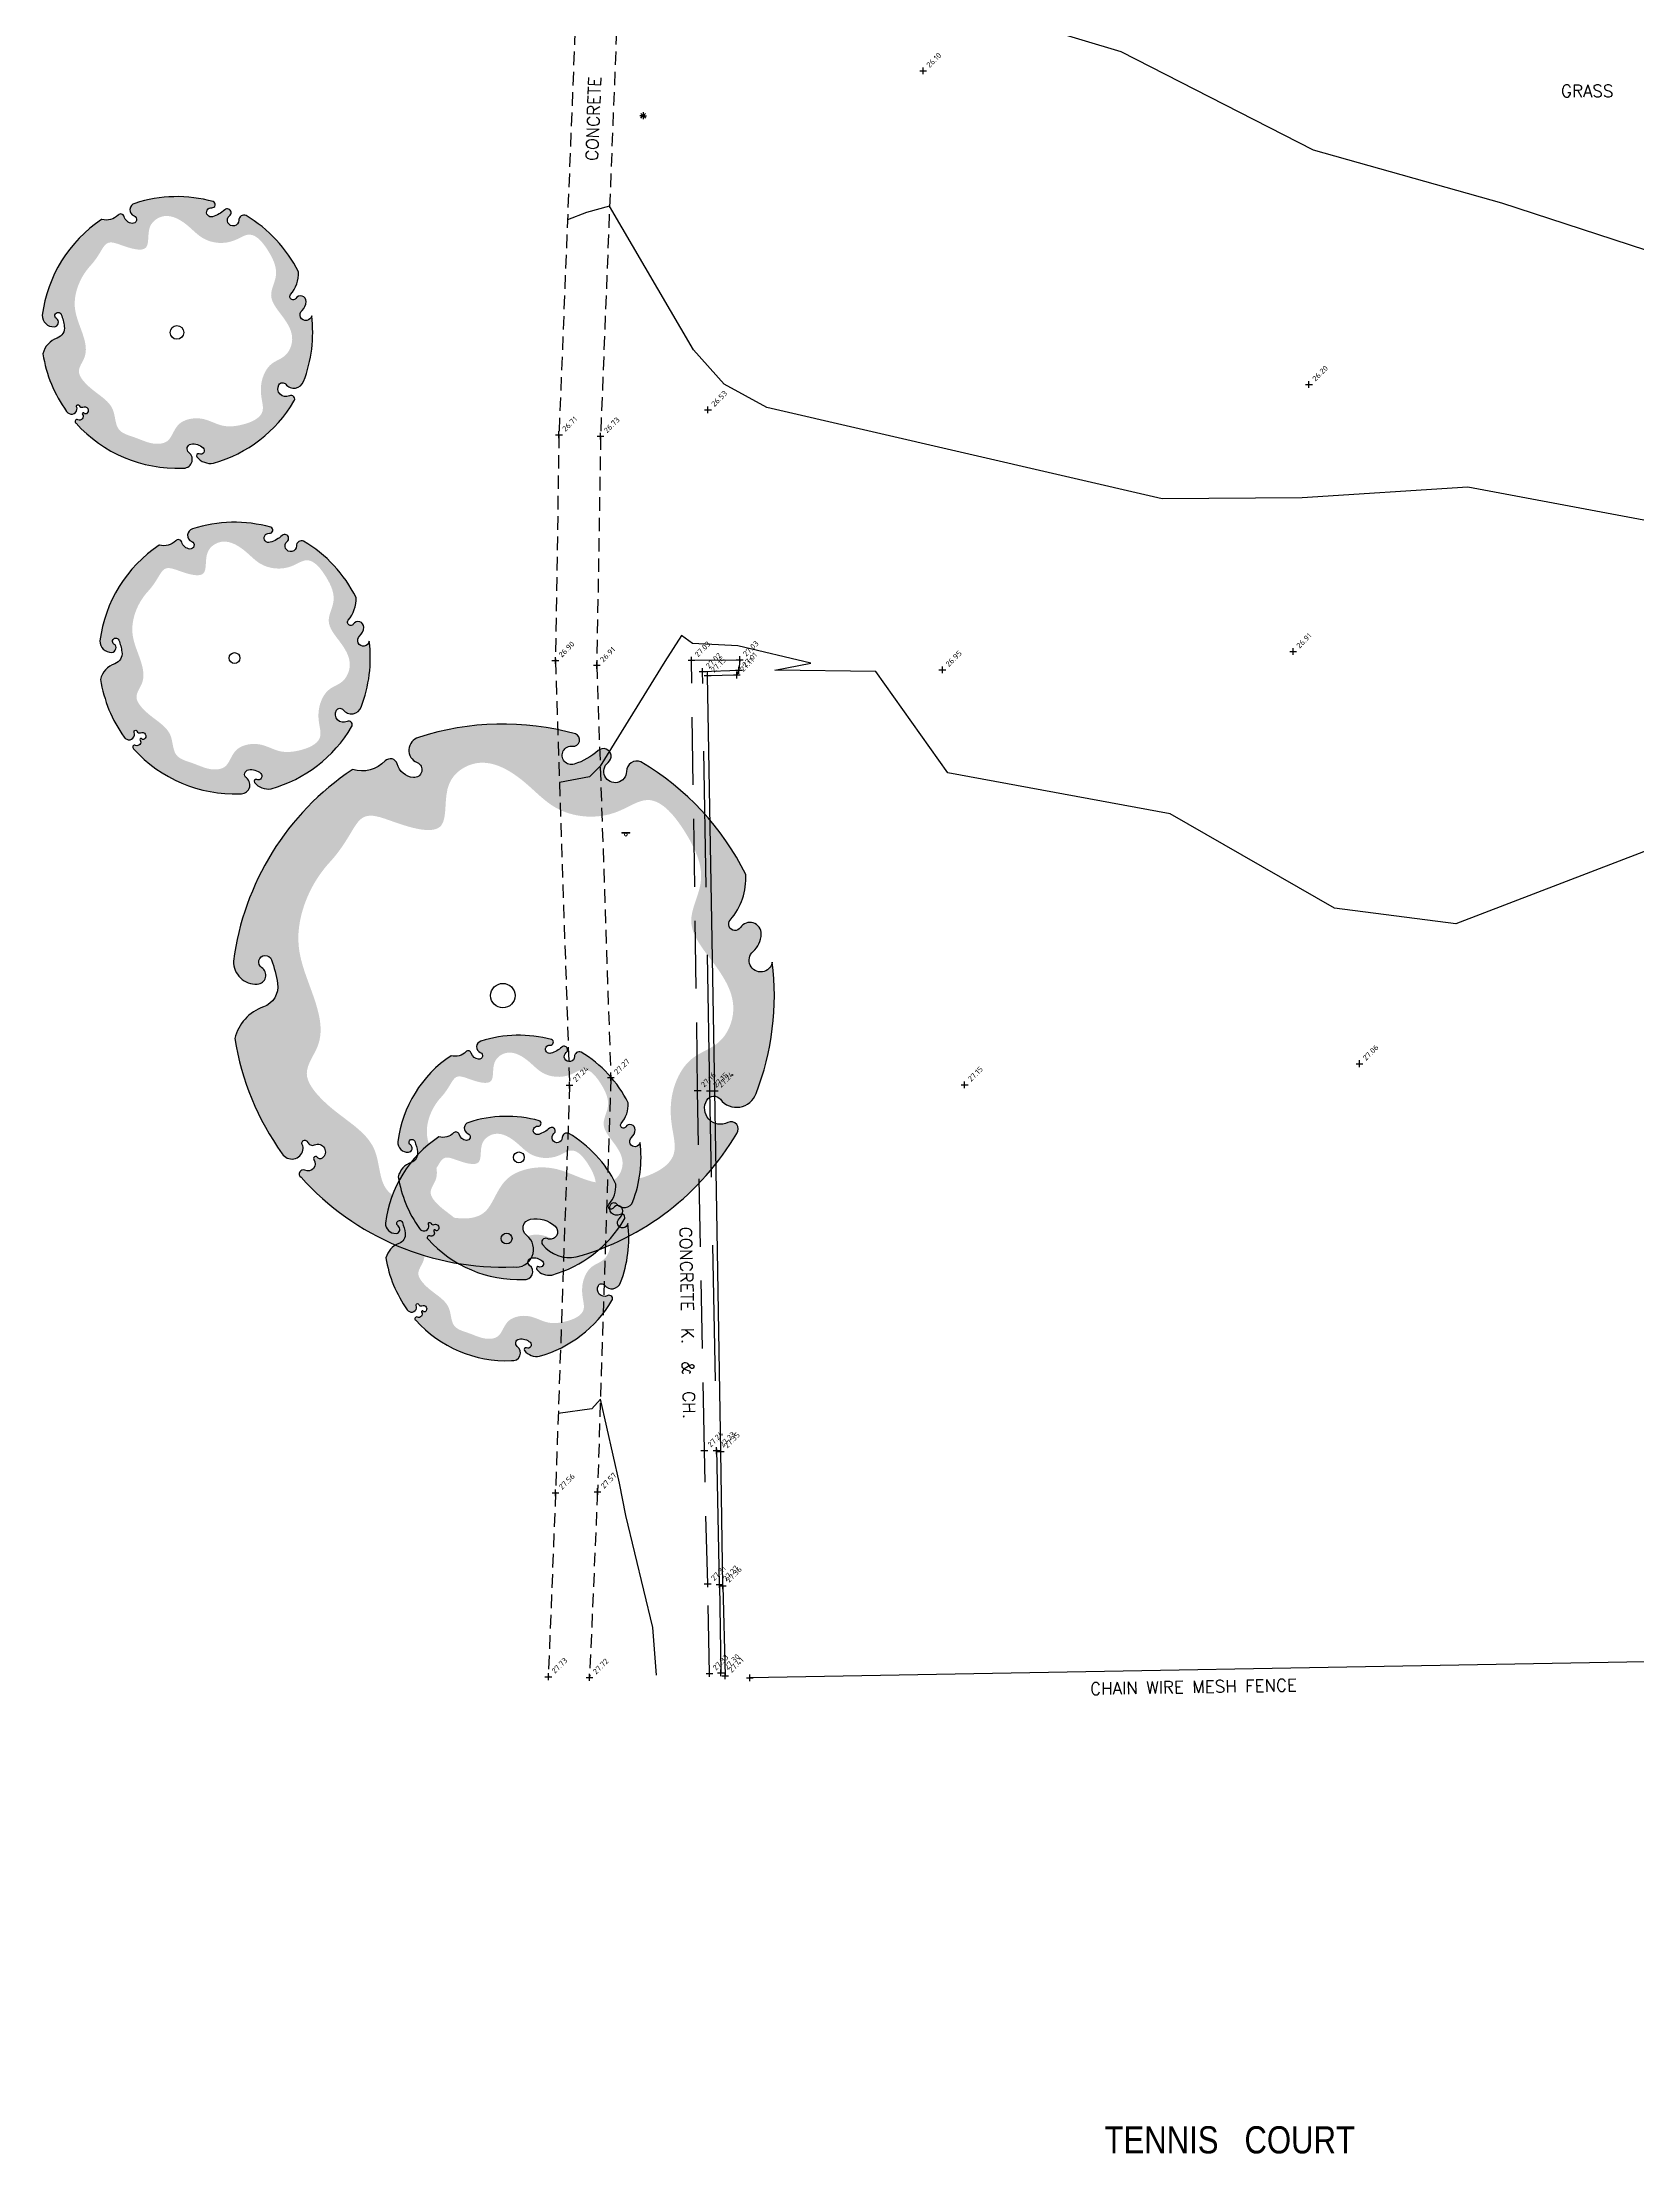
# Model space of a CAD drawing. Header units: metres. Extents: x 245957 to 247358, y 7418632 to 7419642.
# Drawn here: x 246234.2 to 246293, y 7418812.1 to 7418889.8 of the extents above; entities that cross this region are included whole.
import ezdxf
from ezdxf.enums import TextEntityAlignment as Align

# ---------------------------------------------------------------- set-up
doc = ezdxf.new("R2010")
doc.units = ezdxf.units.M
doc.linetypes.add('DASHED', pattern=[0.75, 0.5, -0.25])
doc.linetypes.add('HIDDEN', pattern=[0.375, 0.25, -0.125])
for name, color, linetype in [('-TEXT', 7, 'Continuous'), ('104_EXISTING_SURFACE-L', 35, 'Continuous'), ('104_EXISTING_SURFACE-S', 35, 'Continuous'), ('201_SINGLE_TREE-H', 63, 'Continuous'), ('201_SINGLE_TREE-S', 96, 'Continuous'), ('408_BACK_OF_KERB', 10, 'Continuous'), ('408_BACK_OF_KERB-L', 10, 'Continuous'), ('408_BACK_OF_KERB-S', 10, 'Continuous'), ('412_TRACK_VEHICULAR', 23, 'DASHED'), ('412_TRACK_VEHICULAR-L', 23, 'DASHED'), ('412_TRACK_VEHICULAR-S', 23, 'DASHED'), ('503_SIGN-S', 89, 'Continuous'), ('903_FENCE', 24, 'FENCELINE'), ('903_FENCE-S', 24, 'Continuous'), ('Surface_Contours_Major', 4, 'Continuous'), ('Surface_Contours_Minor', 253, 'Continuous')]:
    doc.layers.add(name, color=color, linetype=linetype)
for name, color, linetype, true_color in [('406_LIP_OF_KERB', 7, 'HIDDEN', 0xff4100), ('406_LIP_OF_KERB-L', 7, 'HIDDEN', 0xff4100), ('406_LIP_OF_KERB-S', 7, 'HIDDEN', 0xff4100), ('407_INVERT_OF_KERB', 7, 'DASHED', 0xff4100), ('407_INVERT_OF_KERB-L', 7, 'DASHED', 0xff4100), ('407_INVERT_OF_KERB-S', 7, 'DASHED', 0xff4100), ('419_EDGE_OF_CONCRETE', 7, 'Continuous', 0xff4100), ('711_LIGHT_POLE-S', 7, 'Continuous', 0xffa500)]:
    doc.layers.add(name, color=color, linetype=linetype, true_color=true_color)
doc.styles.add('BOLD', font='ARIALN.TTF')
doc.styles.add('ISO2.5', font='isocp.shx', dxfattribs={"height": 2.5})
doc.styles.get("Standard").update_dxf_attribs({"font": 'SIMPLEX.shx'})
doc.linetypes.add('FENCELINE', pattern='A,0.5,-0.2,["/",Standard,S=0.1,R=0,X=0,Y=-0.05],-0.25', length=0.95)

# ---------------------------------------------------------------- blocks, each defined once
blk = doc.blocks.new('CROSS')
at = {"color": 0, "linetype": 'Continuous'}
for p, q in [((-0.5, 0), (0.5, 0)), ((0, -0.5), (0, 0.5))]:
    blk.add_line(p, q, dxfattribs=at)
blk = doc.blocks.new('201T')
at = {"layer": '201_SINGLE_TREE-S'}
blk.add_circle((0, 0), 0.5, dxfattribs=at)
blk = doc.blocks.new('201C')
at = {"layer": '201_SINGLE_TREE-H', "transparency": 33554534}
h = blk.add_hatch(color=256, dxfattribs=at)
h.paths.add_polyline_path([(-0.3717, -0.3344, 0.222926), (0.0196, -0.4996, 0.770799), (0.0439, -0.4417, -0.650302), (0.0511, -0.4116, -0.234737), (0.0964, -0.4247, -0.847312), (0.0816, -0.4475, 0.78443), (0.0732, -0.4583, 0.276934), (0.1352, -0.4813, 0.193599), (0.4309, -0.2536, 0.800435), (0.4144, -0.2337, -0.75216), (0.3757, -0.1925, -0.528914), (0.4006, -0.1909, 0.594112), (0.4663, -0.1804, 0.123805), (0.4962, 0.0616, -1.41759), (0.4607, 0.0811, 0.206906), (0.4758, 0.1133, 0.759729), (0.4374, 0.1252, -1.073307), (0.4187, 0.1392, 0.194379), (0.4474, 0.2231, 0.144612), (0.2544, 0.4304, 0.53339), (0.2277, 0.4128, -1.592592), (0.1939, 0.4293, 1.030038), (0.1758, 0.4513, -0.10361), (0.1314, 0.4262, -1.238487), (0.1282, 0.4593, 0.884725), (0.1336, 0.4818, 0.147549), (-0.1551, 0.4753, 0.71725), (-0.1579, 0.4291, -0.864032), (-0.1646, 0.4015, -0.310704), (-0.1946, 0.4266, 0.58143), (-0.2167, 0.4321, -0.281558), (-0.2766, 0.4162), (-0.2775, 0.4159, 0.217121), (-0.4959, 0.0634), (-0.4959, 0.0634, 0.440011), (-0.4522, 0.021, 0.723973), (-0.4442, 0.0516, -1.384648), (-0.4262, 0.0659, -0.051107), (-0.4149, 0.0223, -0.361502), (-0.441, -0.0208, 0.256822), (-0.4937, -0.0791, 0.116166), (-0.4065, -0.2911, 0.67803), (-0.3682, -0.2843, 0.170035), (-0.3696, -0.274, -1.054701), (-0.3596, -0.2696, 0.431903), (-0.3468, -0.2749, -0.910728), (-0.3329, -0.2993, -0.42046), (-0.3418, -0.2976, 1.007885), (-0.3479, -0.3018, -0.766634), (-0.3646, -0.3216, 0.938602), (-0.3717, -0.3344)])
edge = h.paths.add_edge_path(flags=16)
edge.add_spline(control_points=[(-0.3177, 0.2468), (-0.303, 0.2628), (-0.2856, 0.2893), (-0.256, 0.3411), (-0.1928, 0.3155), (-0.0921, 0.286), (-0.1162, 0.3941), (-0.0359, 0.4462), (0.0392, 0.3985), (0.1028, 0.3299), (0.1957, 0.3214), (0.2784, 0.3804), (0.3442, 0.2961), (0.3785, 0.2147), (0.3303, 0.1307), (0.3915, 0.0592), (0.4378, -0.0139), (0.4055, -0.0919), (0.3459, -0.1091), (0.3102, -0.1666), (0.3057, -0.2282), (0.3286, -0.3091), (0.2408, -0.3447), (0.1647, -0.3496), (0.103, -0.3142), (0.0463, -0.3153), (0.0047, -0.3356), (-0.0139, -0.3682), (-0.0327, -0.4069), (-0.0927, -0.4151), (-0.1463, -0.3868), (-0.23, -0.3665), (-0.2245, -0.2773), (-0.2864, -0.2294), (-0.3344, -0.1941), (-0.3737, -0.1409), (-0.3276, -0.0866), (-0.344, -0.0009), (-0.3866, 0.0828), (-0.3665, 0.1796), (-0.3359, 0.2271), (-0.3177, 0.2468)], knot_values=[0, 0, 0, 0, 0.064972, 0.101243, 0.15652, 0.245586, 0.324463, 0.387907, 0.486094, 0.554514, 0.671826, 0.728629, 0.823661, 0.919885, 0.989953, 1.075257, 1.171704, 1.23593, 1.293575, 1.346478, 1.426142, 1.479146, 1.570817, 1.644481, 1.712561, 1.774901, 1.807, 1.846291, 1.885582, 1.928182, 2.007036, 2.074591, 2.151638, 2.226455, 2.293426, 2.340744, 2.397548, 2.47317, 2.587294, 2.673595, 2.754259, 2.754259, 2.754259, 2.754259], degree=3, periodic=0)
at = {"layer": '201_SINGLE_TREE-S'}
blk.add_lwpolyline([(-0.3717, -0.3344, 0.222926), (0.0196, -0.4996, 0.770799), (0.0439, -0.4417, -0.650302), (0.0511, -0.4116, -0.234737), (0.0964, -0.4247, -0.847312), (0.0816, -0.4475, 0.78443), (0.0732, -0.4583, 0.276934), (0.1352, -0.4813, 0.193599), (0.4309, -0.2536, 0.800435), (0.4144, -0.2337, -0.75216), (0.3757, -0.1925, -0.528914), (0.4006, -0.1909, 0.594112), (0.4663, -0.1804, 0.123805), (0.4962, 0.0616, -1.41759), (0.4607, 0.0811, 0.206906), (0.4758, 0.1133, 0.759729), (0.4374, 0.1252, -1.073307), (0.4187, 0.1392, 0.194379), (0.4474, 0.2231, 0.144612), (0.2544, 0.4304, 0.53339), (0.2277, 0.4128, -1.592592), (0.1939, 0.4293, 1.030038), (0.1758, 0.4513, -0.10361), (0.1314, 0.4262, -1.238487), (0.1282, 0.4593, 0.884725), (0.1336, 0.4818, 0.147549), (-0.1551, 0.4753, 0.71725), (-0.1579, 0.4291, -0.864032), (-0.1646, 0.4015, -0.310704), (-0.1946, 0.4266, 0.58143), (-0.2167, 0.4321, -0.281558), (-0.2766, 0.4162), (-0.2775, 0.4159, 0.217121), (-0.4959, 0.0634), (-0.4959, 0.0634, 0.440011), (-0.4522, 0.021, 0.723973), (-0.4442, 0.0516, -1.384648), (-0.4262, 0.0659, -0.051107), (-0.4149, 0.0223, -0.361502), (-0.441, -0.0208, 0.256822), (-0.4937, -0.0791, 0.116166), (-0.4065, -0.2911, 0.67803), (-0.3682, -0.2843, 0.170035), (-0.3696, -0.274, -1.054701), (-0.3596, -0.2696, 0.431903), (-0.3468, -0.2749, -0.910728), (-0.3329, -0.2993, -0.42046), (-0.3418, -0.2976, 1.007885), (-0.3479, -0.3018, -0.766634), (-0.3646, -0.3216, 0.938602), (-0.3717, -0.3344)], format="xyb", dxfattribs=at)
blk = doc.blocks.new('503')
at = {"color": 0, "linetype": 'Continuous', "lineweight": 13}
for p, q in [((-0.51, 0.24), (0.49, 0.24)), ((-0.51, 0.18), (0.49, 0.18))]:
    blk.add_line(p, q, dxfattribs=at)
for p, q in [((-0.51, 0.24), (-0.51, 0.18)), ((0.49, 0.18), (0.49, 0.24))]:
    blk.add_line(p, q)
blk.add_circle((0, 0), 0.181, dxfattribs=at)
blk = doc.blocks.new('711')
blk.add_hatch(color=0).paths.add_polyline_path([(0.18, 0, 1), (-0.18, 0, 1)])
at = {"color": 0}
for p, q in [((-0.18, 0), (-0.5, 0)), ((-0.13, 0.13), (-0.35, 0.35)), ((0, 0.5), (0, 0.18)), ((0.13, 0.13), (0.35, 0.35)), ((0.18, 0), (0.5, 0)), ((-0.35, -0.35), (-0.13, -0.13)), ((0, -0.18), (0, -0.5)), ((0.13, -0.13), (0.35, -0.35))]:
    blk.add_line(p, q, dxfattribs=at)
blk.add_circle((0, 0), 0.177, dxfattribs=at)
blk = doc.blocks.new('G')
at = {"layer": '-TEXT'}
blk.add_text('GRASS', height=0.45, dxfattribs=at).set_placement((0.021, -0.235), align=Align.CENTER)
blk = doc.blocks.new('C')
at = {"layer": '-TEXT'}
blk.add_text('CONCRETE', height=0.45, dxfattribs=at).set_placement((-0.001, -0.23), align=Align.CENTER)
blk = doc.blocks.new('CK')
at = {"layer": '-TEXT'}
blk.add_text('CONCRETE  K.  &  CH.', height=0.45, dxfattribs=at).set_placement((-0.032, -0.236), align=Align.CENTER)

msp = doc.modelspace()

# ---------------------------------------------------------------- linework, layer by layer
at = {"layer": '406_LIP_OF_KERB', "ltscale": 10}
for p, q in [((246258.131, 7418867.054), (246259.907, 7418867.074)), ((246258.359, 7418851.214), (246258.131, 7418867.054)), ((246258.606, 7418837.958), (246258.359, 7418851.214)), ((246258.729, 7418833.04), (246258.606, 7418837.958)), ((246258.793, 7418829.74), (246258.729, 7418833.04))]:
    msp.add_line(p, q, dxfattribs=at)
at = {"layer": '407_INVERT_OF_KERB', "ltscale": 10}
for p, q in [((246258.54, 7418866.636), (246259.882, 7418866.683)), ((246258.81, 7418851.202), (246258.54, 7418866.636)), ((246259.169, 7418833.02), (246258.81, 7418851.202)), ((246259.169, 7418833.02), (246259.214, 7418829.762))]:
    msp.add_line(p, q, dxfattribs=at)
at = {"layer": '408_BACK_OF_KERB'}
for p, q in [((246258.726, 7418866.487), (246259.801, 7418866.513)), ((246258.986, 7418851.199), (246258.726, 7418866.487)), ((246259.211, 7418837.92), (246258.986, 7418851.199)), ((246259.282, 7418832.973), (246259.211, 7418837.92)), ((246259.282, 7418832.973), (246259.376, 7418829.657))]:
    msp.add_line(p, q, dxfattribs=at)
at = {"layer": '412_TRACK_VEHICULAR'}
for p, q in [((246253.841, 7418890.223), (246253.251, 7418875.361)), ((246255.369, 7418890.227), (246254.784, 7418875.304)), ((246253.251, 7418875.361), (246253.118, 7418867.045)), ((246254.784, 7418875.304), (246254.644, 7418866.867)), ((246253.118, 7418867.045), (246253.641, 7418851.403)), ((246254.644, 7418866.867), (246255.16, 7418851.685)), ((246255.16, 7418851.685), (246254.669, 7418836.434)), ((246253.641, 7418851.403), (246253.125, 7418836.395)), ((246253.125, 7418836.395), (246252.86, 7418829.622)), ((246254.669, 7418836.434), (246254.379, 7418829.597))]:
    msp.add_line(p, q, dxfattribs=at)
at = {"layer": '419_EDGE_OF_CONCRETE'}
for p, q in [((246259.882, 7418866.683), (246259.801, 7418866.513)), ((246259.907, 7418867.074), (246259.882, 7418866.683))]:
    msp.add_line(p, q, dxfattribs=at)
at = {"layer": '903_FENCE', "ltscale": 20}
msp.add_line((246294.976, 7418830.199), (246260.283, 7418829.584), dxfattribs=at)
at = {"layer": 'Surface_Contours_Major'}
for points, elevation in [([(246295.057, 7418881.577), (246287.984, 7418883.883), (246281.044, 7418885.844), (246273.958, 7418889.454), (246267.97, 7418891.253)], 26), ([(246295.156, 7418860.748), (246286.286, 7418857.353), (246281.815, 7418857.923), (246275.758, 7418861.399), (246267.576, 7418862.909), (246264.925, 7418866.639), (246261.196, 7418866.686), (246262.528, 7418866.943), (246259.843, 7418867.585), (246258.173, 7418867.676), (246257.763, 7418867.962), (246257.154, 7418867.002), (246254.771, 7418863.155), (246254.378, 7418862.76), (246253.268, 7418862.558)], 27)]:
    msp.add_lwpolyline(points, dxfattribs=dict(at, elevation=elevation))
at = {"layer": 'Surface_Contours_Minor'}
for points, elevation in [([(246294.39, 7418871.995), (246286.725, 7418873.422), (246280.629, 7418873.039), (246275.464, 7418872.997), (246260.905, 7418876.367), (246259.338, 7418877.217), (246258.206, 7418878.49), (246255.117, 7418883.781), (246254.263, 7418883.548), (246253.565, 7418883.271)], 26.5), ([(246256.847, 7418829.677), (246256.706, 7418831.439), (246255.717, 7418835.559), (246255.482, 7418836.749), (246254.779, 7418839.837), (246254.46, 7418839.488), (246253.225, 7418839.31)], 27.5)]:
    msp.add_lwpolyline(points, dxfattribs=dict(at, elevation=elevation))

# ---------------------------------------------------------------- block references
at = {"layer": '-TEXT'}
for name, p, rotation in [('C', (246254.513, 7418886.998), 87.72478712116815), ('CK', (246257.996, 7418842.619), 271.0647241907776)]:
    msp.add_blockref(name, p, dxfattribs=dict(at, rotation=rotation))
msp.add_blockref('G', (246291.102, 7418888.029, 1.5), dxfattribs=at)
at = {"layer": '104_EXISTING_SURFACE-S', "xscale": 0.25, "yscale": 0.25, "zscale": 0.25}
for p in [(246266.663, 7418888.76), (246280.877, 7418877.21), (246258.74, 7418876.275), (246280.291, 7418867.378), (246267.372, 7418866.699), (246282.737, 7418852.197), (246268.193, 7418851.422)]:
    msp.add_blockref('CROSS', p, dxfattribs=at)
at = {"layer": '201_SINGLE_TREE-S'}
for name, p, xscale, yscale, zscale in [('201C', (246239.18, 7418879.127), 10, 10, 10), ('201T', (246239.18, 7418879.127), 0.5, 0.5, 0.5), ('201C', (246241.301, 7418867.135), 10, 10, 10), ('201T', (246241.301, 7418867.135), 0.4, 0.4, 0.4), ('201C', (246251.184, 7418854.704), 20, 20, 20), ('201T', (246251.184, 7418854.704), 0.9, 0.9, 0.9), ('201C', (246251.774, 7418848.746), 9, 9, 9), ('201C', (246251.321, 7418845.758), 9, 9, 9), ('201T', (246251.774, 7418848.746), 0.4, 0.4, 0.4), ('201T', (246251.321, 7418845.758), 0.4, 0.4, 0.4)]:
    msp.add_blockref(name, p, dxfattribs=dict(at, xscale=xscale, yscale=yscale, zscale=zscale))
at = {"layer": '406_LIP_OF_KERB-S', "xscale": 0.25, "yscale": 0.25, "zscale": 0.25}
for p in [(246258.131, 7418867.054), (246259.907, 7418867.074), (246258.359, 7418851.214), (246258.606, 7418837.958), (246258.729, 7418833.04), (246258.793, 7418829.74)]:
    msp.add_blockref('CROSS', p, dxfattribs=at)
at = {"layer": '407_INVERT_OF_KERB-S', "xscale": 0.25, "yscale": 0.25, "zscale": 0.25}
for p in [(246258.54, 7418866.636), (246259.882, 7418866.683), (246258.81, 7418851.202), (246259.052, 7418837.948), (246259.169, 7418833.02), (246259.214, 7418829.762)]:
    msp.add_blockref('CROSS', p, dxfattribs=at)
at = {"layer": '408_BACK_OF_KERB-S', "xscale": 0.25, "yscale": 0.25, "zscale": 0.25}
for p in [(246258.726, 7418866.487), (246259.801, 7418866.513), (246258.986, 7418851.199), (246259.211, 7418837.92), (246259.282, 7418832.973), (246259.376, 7418829.657)]:
    msp.add_blockref('CROSS', p, dxfattribs=at)
at = {"layer": '412_TRACK_VEHICULAR-S', "xscale": 0.25, "yscale": 0.25, "zscale": 0.25}
for p in [(246253.251, 7418875.361), (246254.784, 7418875.304), (246253.118, 7418867.045), (246254.644, 7418866.867), (246255.16, 7418851.685), (246253.641, 7418851.403), (246253.125, 7418836.395), (246254.669, 7418836.434), (246252.86, 7418829.622), (246254.379, 7418829.597)]:
    msp.add_blockref('CROSS', p, dxfattribs=at)
at = {"layer": '503_SIGN-S', "xscale": 0.3, "yscale": 0.3, "zscale": 0.3}
msp.add_blockref('503', (246255.714, 7418860.636), dxfattribs=at)
at = {"layer": '711_LIGHT_POLE-S', "xscale": 0.25, "yscale": 0.25, "zscale": 0.25}
msp.add_blockref('711', (246256.353, 7418887.107), dxfattribs=at)
at = {"layer": '903_FENCE-S', "xscale": 0.25, "yscale": 0.25, "zscale": 0.25}
msp.add_blockref('CROSS', (246260.283, 7418829.584), dxfattribs=at)

# ---------------------------------------------------------------- texts
at = {"layer": '-TEXT'}
msp.add_text('CHAIN WIRE MESH FENCE', height=0.45, rotation=1.01593, dxfattribs=at).set_placement((246276.624, 7418829.248), align=Align.MIDDLE_CENTER)
at = {"layer": '-TEXT', "style": 'BOLD'}
msp.add_text('TENNIS   COURT', height=1, dxfattribs=at).set_placement((246277.958, 7418812.567), align=Align.MIDDLE_CENTER)
at = {"layer": '104_EXISTING_SURFACE-L', "style": 'ISO2.5'}
for s, p in [('26.10', (246266.831, 7418888.928)), ('26.20', (246281.045, 7418877.377)), ('26.53', (246258.907, 7418876.442)), ('26.91', (246280.459, 7418867.546)), ('26.95', (246267.54, 7418866.866)), ('27.06', (246282.904, 7418852.364)), ('27.15', (246268.36, 7418851.59))]:
    msp.add_text(s, height=0.2, rotation=45, dxfattribs=at).set_placement(p, align=Align.MIDDLE_LEFT)
at = {"layer": '406_LIP_OF_KERB-L', "style": 'ISO2.5'}
for s, p in [('27.03', (246258.299, 7418867.222)), ('27.03', (246260.075, 7418867.242)), ('27.16', (246258.527, 7418851.382)), ('27.24', (246258.773, 7418838.126)), ('27.31', (246258.896, 7418833.207)), ('27.33', (246258.96, 7418829.907))]:
    msp.add_text(s, height=0.2, rotation=45, dxfattribs=at).set_placement(p, align=Align.MIDDLE_LEFT)
at = {"layer": '407_INVERT_OF_KERB-L', "style": 'ISO2.5'}
for s, p in [('27.02', (246258.707, 7418866.803)), ('27.01', (246260.049, 7418866.85)), ('27.15', (246258.978, 7418851.37)), ('27.23', (246259.22, 7418838.116)), ('27.27', (246259.336, 7418833.187)), ('27.30', (246259.381, 7418829.929))]:
    msp.add_text(s, height=0.2, rotation=45, dxfattribs=at).set_placement(p, align=Align.MIDDLE_LEFT)
at = {"layer": '408_BACK_OF_KERB-L', "style": 'ISO2.5'}
for s, p in [('27.15', (246258.894, 7418866.654)), ('27.11', (246259.968, 7418866.68)), ('27.24', (246259.153, 7418851.366)), ('27.35', (246259.378, 7418838.087)), ('27.36', (246259.45, 7418833.14)), ('27.41', (246259.543, 7418829.825))]:
    msp.add_text(s, height=0.2, rotation=45, dxfattribs=at).set_placement(p, align=Align.MIDDLE_LEFT)
at = {"layer": '412_TRACK_VEHICULAR-L', "style": 'ISO2.5'}
for s, p in [('26.71', (246253.418, 7418875.528)), ('26.73', (246254.951, 7418875.471)), ('26.90', (246253.285, 7418867.212)), ('26.91', (246254.811, 7418867.034)), ('27.24', (246253.808, 7418851.57)), ('27.27', (246255.328, 7418851.852)), ('27.56', (246253.292, 7418836.563)), ('27.57', (246254.836, 7418836.602)), ('27.73', (246253.028, 7418829.789)), ('27.72', (246254.546, 7418829.764))]:
    msp.add_text(s, height=0.2, rotation=45, dxfattribs=at).set_placement(p, align=Align.MIDDLE_LEFT)

doc.saveas('drawing.dxf')
